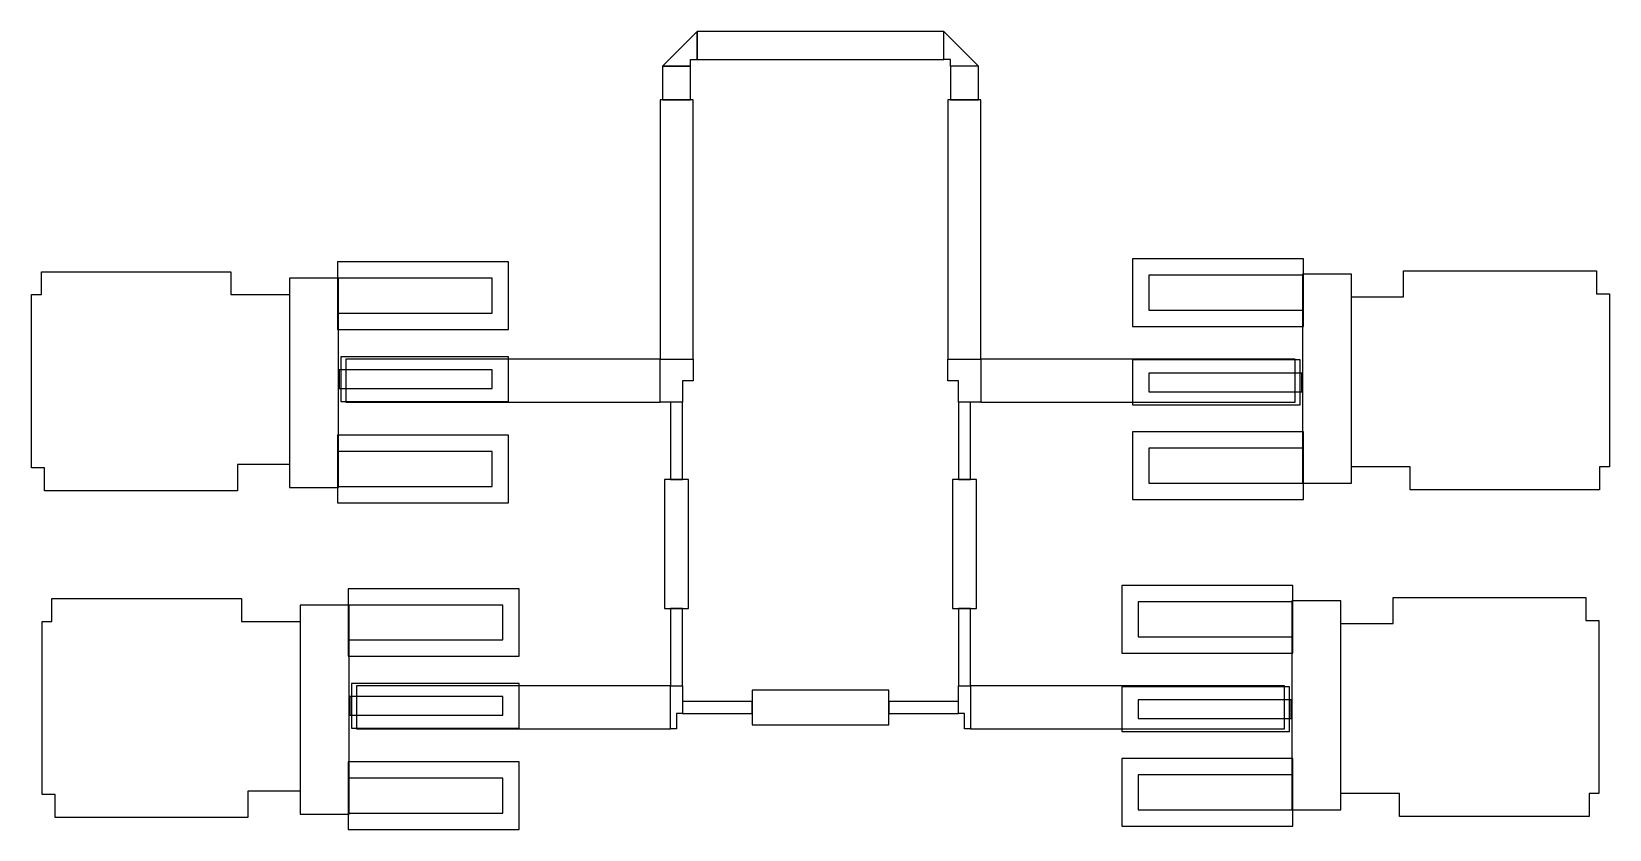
# Model space of a CAD drawing. Header units: millimetres. Extents: x -21.6 to 26.7, y -15.1 to 9.3.
import ezdxf

# ---------------------------------------------------------------- set-up
doc = ezdxf.new("R2010")
doc.units = ezdxf.units.MM
for name, color, linetype in [('14_0', 180, 'CONTINUOUS'), ('15_0', 138, 'CONTINUOUS'), ('16_0', 216, 'CONTINUOUS'), ('17_0', 55, 'CONTINUOUS'), ('Copper', 136, 'CONTINUOUS'), ('Leads', 9, 'CONTINUOUS'), ('SolderMask', 50, 'CONTINUOUS')]:
    doc.layers.add(name, color=color, linetype=linetype)

msp = doc.modelspace()

# ---------------------------------------------------------------- linework, layer by layer
at = {"layer": '14_0'}
for points in [[(18.767209, 1.157621), (20.367209, 1.157621), (20.367209, 1.957621), (26.267209, 1.957621), (26.267209, 1.257621), (26.667209, 1.257621), (26.667209, -4.042379), (26.367209, -4.042379), (26.367209, -4.742379), (20.567209, -4.742379), (20.567209, -4.042379), (18.767209, -4.042379), (18.767209, 1.157621)], [(-13.735777, -3.972379), (-15.335777, -3.972379), (-15.335777, -4.772379), (-21.235777, -4.772379), (-21.235777, -4.072379), (-21.635777, -4.072379), (-21.635777, 1.227621), (-21.335777, 1.227621), (-21.335777, 1.927621), (-15.535777, 1.927621), (-15.535777, 1.227621), (-13.735777, 1.227621), (-13.735777, -3.972379)], [(-13.410277, -13.972478), (-15.010277, -13.972478), (-15.010277, -14.772478), (-20.910277, -14.772478), (-20.910277, -14.072478), (-21.310277, -14.072478), (-21.310277, -8.772478), (-21.010277, -8.772478), (-21.010277, -8.072478), (-15.210277, -8.072478), (-15.210277, -8.772478), (-13.410277, -8.772478), (-13.410277, -13.972478)], [(18.441709, -8.842478), (20.041709, -8.842478), (20.041709, -8.042478), (25.941709, -8.042478), (25.941709, -8.742478), (26.341709, -8.742478), (26.341709, -14.042478), (26.041709, -14.042478), (26.041709, -14.742478), (20.241709, -14.742478), (20.241709, -14.042478), (18.441709, -14.042478), (18.441709, -8.842478)]]:
    msp.add_lwpolyline(points, close=True, dxfattribs=at)
at = {"layer": '15_0'}
for points in [[(-7.535777, 0.657621), (-7.535777, 1.727621), (-12.267777, 1.727621), (-12.267777, 0.657621), (-7.535777, 0.657621)], [(12.567209, 1.827621), (12.567209, 0.757621), (17.299209, 0.757621), (17.299209, 1.827621), (12.567209, 1.827621)], [(-7.535777, -4.642379), (-7.535777, -3.572379), (-12.267777, -3.572379), (-12.267777, -4.642379), (-7.535777, -4.642379)], [(12.567209, -3.472379), (12.567209, -4.542379), (17.299209, -4.542379), (17.299209, -3.472379), (12.567209, -3.472379)], [(12.241709, -8.172478), (12.241709, -9.242478), (16.973709, -9.242478), (16.973709, -8.172478), (12.241709, -8.172478)], [(-7.210277, -9.342478), (-7.210277, -8.272478), (-11.942277, -8.272478), (-11.942277, -9.342478), (-7.210277, -9.342478)], [(12.241709, -13.472478), (12.241709, -14.542478), (16.973709, -14.542478), (16.973709, -13.472478), (12.241709, -13.472478)], [(-7.210277, -14.642478), (-7.210277, -13.572478), (-11.942277, -13.572478), (-11.942277, -14.642478), (-7.210277, -14.642478)]]:
    msp.add_lwpolyline(points, close=True, dxfattribs=at)
at = {"layer": '16_0'}
for points in [[(-12.235777, -4.672379), (-12.235777, 1.727621), (-13.735777, 1.727621), (-13.735777, -4.672379), (-12.235777, -4.672379)], [(17.267209, 1.857621), (17.267209, -4.542379), (18.767209, -4.542379), (18.767209, 1.857621), (17.267209, 1.857621)], [(16.941709, -8.142478), (16.941709, -14.542478), (18.441709, -14.542478), (18.441709, -8.142478), (16.941709, -8.142478)], [(-11.910277, -14.672478), (-11.910277, -8.272478), (-13.410277, -8.272478), (-13.410277, -14.672478), (-11.910277, -14.672478)]]:
    msp.add_lwpolyline(points, close=True, dxfattribs=at)
at = {"layer": '17_0'}
for points in [[(-7.535777, 0.657621), (-7.535777, 1.727621), (-12.267777, 1.727621), (-12.267777, 0.657621), (-7.535777, 0.657621)], [(12.567209, 1.827621), (12.567209, 0.757621), (17.299209, 0.757621), (17.299209, 1.827621), (12.567209, 1.827621)], [(-7.535777, -4.642379), (-7.535777, -3.572379), (-12.267777, -3.572379), (-12.267777, -4.642379), (-7.535777, -4.642379)], [(12.567209, -3.472379), (12.567209, -4.542379), (17.299209, -4.542379), (17.299209, -3.472379), (12.567209, -3.472379)], [(12.241709, -8.172478), (12.241709, -9.242478), (16.973709, -9.242478), (16.973709, -8.172478), (12.241709, -8.172478)], [(-7.210277, -9.342478), (-7.210277, -8.272478), (-11.942277, -8.272478), (-11.942277, -9.342478), (-7.210277, -9.342478)], [(12.241709, -13.472478), (12.241709, -14.542478), (16.973709, -14.542478), (16.973709, -13.472478), (12.241709, -13.472478)], [(-7.210277, -14.642478), (-7.210277, -13.572478), (-11.942277, -13.572478), (-11.942277, -14.642478), (-7.210277, -14.642478)]]:
    msp.add_lwpolyline(points, close=True, dxfattribs=at)
at = {"layer": 'Copper'}
for points in [[(-1.259294, 9.281301), (-2.31737, 8.223225), (-1.46177, 8.223225), (-1.46177, 8.425701), (-1.259294, 8.425701)], [(-1.259294, 8.425701), (6.290726, 8.425701), (6.290726, 9.281301), (-1.259294, 9.281301)], [(6.290726, 9.281301), (7.348802, 8.223225), (6.493202, 8.223225), (6.493202, 8.425701), (6.290726, 8.425701)], [(-2.31737, 8.223225), (-2.31737, 7.194195), (-1.46177, 7.194195), (-1.46177, 8.223225)], [(6.493202, 8.223225), (6.493202, 7.194195), (7.348802, 7.194195), (7.348802, 8.223225)], [(-2.39707, 7.194195), (-2.39707, -0.747929), (-1.38207, -0.747929), (-1.38207, 7.194195)], [(6.413502, 7.194195), (6.413502, -0.747929), (7.428502, -0.747929), (7.428502, 7.194195)], [(-12.016777, -2.066829), (-2.39707, -2.066829), (-2.39707, -0.747929), (-12.016777, -0.747929)], [(-2.39707, -0.747929), (-1.38207, -0.747929), (-1.38207, -1.407379), (-1.70757, -1.407379), (-1.70757, -2.066829), (-2.39707, -2.066829)], [(7.428502, -2.066829), (6.739002, -2.066829), (6.739002, -1.407379), (6.413502, -1.407379), (6.413502, -0.747929), (7.428502, -0.747929)], [(7.428502, -2.066829), (17.048209, -2.066829), (17.048209, -0.747929), (7.428502, -0.747929)], [(-2.07157, -2.066829), (-2.07157, -4.432651), (-1.70757, -4.432651), (-1.70757, -2.066829)], [(6.739002, -2.066829), (6.739002, -4.432651), (7.103002, -4.432651), (7.103002, -2.066829)], [(-2.25522, -4.432651), (-2.25522, -8.382206), (-1.52392, -8.382206), (-1.52392, -4.432651)], [(6.555352, -4.432651), (6.555352, -8.382206), (7.286652, -8.382206), (7.286652, -4.432651)], [(-2.07157, -8.382206), (-2.07157, -10.748028), (-1.70757, -10.748028), (-1.70757, -8.382206)], [(6.739002, -8.382206), (6.739002, -10.748028), (7.103002, -10.748028), (7.103002, -8.382206)], [(-11.691277, -12.066928), (-2.07157, -12.066928), (-2.07157, -10.748028), (-11.691277, -10.748028)], [(-1.70757, -10.748028), (-1.70757, -11.589478), (-1.88957, -11.589478), (-1.88957, -12.066928), (-2.07157, -12.066928), (-2.07157, -10.748028)], [(0.423625, -11.937728), (4.607807, -11.937728), (4.607807, -10.877228), (0.423625, -10.877228)], [(7.103002, -10.748028), (7.103002, -12.066928), (6.921002, -12.066928), (6.921002, -11.589478), (6.739002, -11.589478), (6.739002, -10.748028)], [(7.103002, -12.066928), (16.722709, -12.066928), (16.722709, -10.748028), (7.103002, -10.748028)], [(-1.70757, -11.589478), (0.423625, -11.589478), (0.423625, -11.225478), (-1.70757, -11.225478)], [(4.607807, -11.589478), (6.739002, -11.589478), (6.739002, -11.225478), (4.607807, -11.225478)]]:
    msp.add_lwpolyline(points, close=True, dxfattribs=at)
at = {"layer": 'Leads'}
for points in [[(-7.535777, -1.642379), (-7.535777, -1.072379), (-12.216777, -1.072379), (-12.216777, -1.642379), (-7.535777, -1.642379)], [(12.567209, -1.172379), (12.567209, -1.742379), (17.248209, -1.742379), (17.248209, -1.172379), (12.567209, -1.172379)], [(-7.210277, -11.642478), (-7.210277, -11.072478), (-11.891277, -11.072478), (-11.891277, -11.642478), (-7.210277, -11.642478)], [(12.241709, -11.172478), (12.241709, -11.742478), (16.922709, -11.742478), (16.922709, -11.172478), (12.241709, -11.172478)]]:
    msp.add_lwpolyline(points, close=True, dxfattribs=at)
at = {"layer": 'SolderMask'}
for points in [[(-7.035777, 0.157621), (-7.035777, 2.227621), (-12.267777, 2.227621), (-12.267777, 0.157621), (-7.035777, 0.157621)], [(12.067209, 2.327621), (12.067209, 0.257621), (17.299209, 0.257621), (17.299209, 2.327621), (12.067209, 2.327621)], [(-7.035777, -2.042379), (-7.035777, -0.672379), (-12.167777, -0.672379), (-12.167777, -2.042379), (-7.035777, -2.042379)], [(12.067209, -0.772379), (12.067209, -2.142379), (17.199209, -2.142379), (17.199209, -0.772379), (12.067209, -0.772379)], [(-7.035777, -5.142379), (-7.035777, -3.072379), (-12.267777, -3.072379), (-12.267777, -5.142379), (-7.035777, -5.142379)], [(12.067209, -2.972379), (12.067209, -5.042379), (17.299209, -5.042379), (17.299209, -2.972379), (12.067209, -2.972379)], [(11.741709, -7.672478), (11.741709, -9.742478), (16.973709, -9.742478), (16.973709, -7.672478), (11.741709, -7.672478)], [(-6.710277, -9.842478), (-6.710277, -7.772478), (-11.942277, -7.772478), (-11.942277, -9.842478), (-6.710277, -9.842478)], [(-6.710277, -12.042478), (-6.710277, -10.672478), (-11.842277, -10.672478), (-11.842277, -12.042478), (-6.710277, -12.042478)], [(11.741709, -10.772478), (11.741709, -12.142478), (16.873709, -12.142478), (16.873709, -10.772478), (11.741709, -10.772478)], [(11.741709, -12.972478), (11.741709, -15.042478), (16.973709, -15.042478), (16.973709, -12.972478), (11.741709, -12.972478)], [(-6.710277, -15.142478), (-6.710277, -13.072478), (-11.942277, -13.072478), (-11.942277, -15.142478), (-6.710277, -15.142478)]]:
    msp.add_lwpolyline(points, close=True, dxfattribs=at)

doc.saveas('drawing.dxf')
